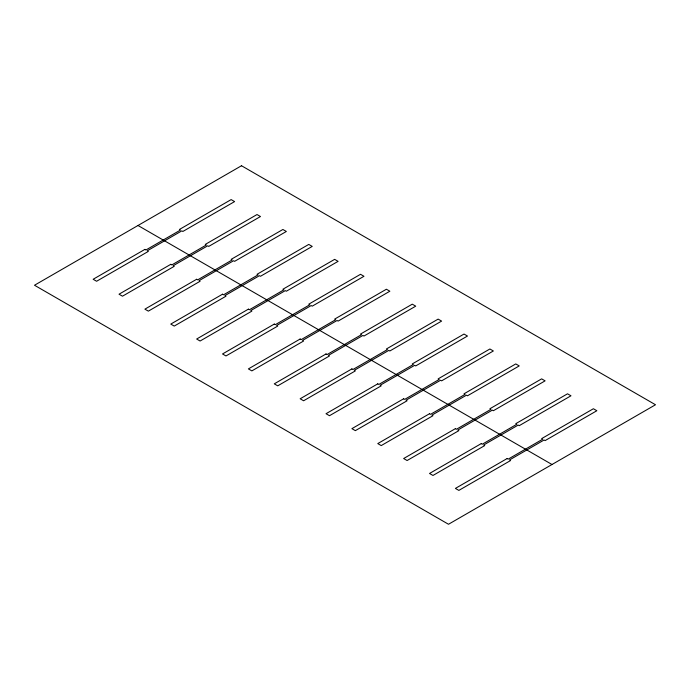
<?xml version="1.0" encoding="UTF-8"?>
<svg xmlns="http://www.w3.org/2000/svg" width="690" height="690" viewBox="0 0 690 690"><rect width="100%" height="100%" fill="white"/><g stroke="black" fill="none" stroke-linecap="round" stroke-linejoin="round"><path stroke-width="1.03" d="M138 225.492L552 464.508M241.5 165.738L34.5 285.246L448.5 524.262L655.5 404.754L241.5 165.738M144.9 249.392L93.15 279.269L96.6 281.261L148.35 251.384L147.315 250.789L181.815 230.865L182.85 231.469L234.6 201.584L231.15 199.6L179.4 229.477L180.435 230.072L145.935 249.987L144.9 249.392M170.775 264.33L119.025 294.207L122.475 296.2L174.225 266.323L173.19 265.728L207.69 245.804L208.725 246.408L260.475 216.531L257.025 214.538L205.275 244.415L206.31 245.01L171.81 264.926L170.775 264.33M196.65 279.269L144.9 309.146L148.35 311.138L200.1 281.261L199.065 280.666L233.565 260.742L234.6 261.346L286.35 231.469L282.9 229.477L231.15 259.354L232.185 259.949L197.685 279.864L196.65 279.269M222.525 294.207L170.775 324.084L174.225 326.077L225.975 296.2L224.94 295.605L259.44 275.681L260.475 276.285L312.225 246.408L308.775 244.415L257.025 274.292L258.06 274.887L223.56 294.803L222.525 294.207M248.4 309.146L196.65 339.023L200.1 341.015L251.85 311.138L250.815 310.543L285.315 290.619L286.35 291.223L338.1 261.346L334.65 259.354L282.9 289.231L283.935 289.826L249.435 309.741L248.4 309.146M274.275 324.084L222.525 353.961L225.975 355.954L277.725 326.077L276.69 325.482L311.19 305.558L312.225 306.162L363.975 276.285L360.525 274.292L308.775 304.169L309.81 304.764L275.31 324.68L274.275 324.084M300.15 339.023L248.4 368.9L251.85 370.892L303.6 341.015L302.565 340.42L337.065 320.496L338.1 321.1L389.85 291.223L386.4 289.231L334.65 319.108L335.685 319.703L301.185 339.618L300.15 339.023M326.025 353.961L274.275 383.838L277.725 385.831L329.475 355.954L328.44 355.359L362.94 335.435L363.975 336.039L415.725 306.162L412.275 304.169L360.525 334.046L361.56 334.641L327.06 354.565L326.025 353.961M351.9 368.9L300.15 398.777L303.6 400.769L355.35 370.892L354.315 370.297L388.815 350.382L389.85 350.977L441.6 321.1L438.15 319.108L386.4 348.985L387.435 349.58L352.935 369.504L351.9 368.9M377.775 383.838L326.025 413.715L329.475 415.708L381.225 385.831L380.19 385.236L414.69 365.321L415.725 365.916L467.475 336.039L464.025 334.046L412.275 363.923L413.31 364.518L378.81 384.442L377.775 383.838M403.65 398.777L351.9 428.654L355.35 430.646L407.1 400.769L406.065 400.174L440.565 380.259L441.6 380.854L493.35 350.977L489.9 348.985L438.15 378.862L439.185 379.457L404.685 399.381L403.65 398.777M429.525 413.715L377.775 443.592L381.225 445.585L432.975 415.708L431.94 415.113L466.44 395.197L467.475 395.793L519.225 365.916L515.775 363.923L464.025 393.8L465.06 394.395L430.56 414.319L429.525 413.715M455.4 428.654L403.65 458.531L407.1 460.523L458.85 430.646L457.815 430.051L492.315 410.136L493.35 410.731L545.1 380.854L541.65 378.862L489.9 408.739L490.935 409.334L456.435 429.258L455.4 428.654M481.275 443.592L429.525 473.469L432.975 475.462L484.725 445.585L483.69 444.99L518.19 425.075L519.225 425.67L570.975 395.793L567.525 393.8L515.775 423.677L516.81 424.272L482.31 444.196L481.275 443.592M507.15 458.531L455.4 488.416L458.85 490.4L510.6 460.523L509.565 459.928L544.065 440.013L545.1 440.608L596.85 410.731L593.4 408.739L541.65 438.616L542.685 439.211L508.185 459.135L507.15 458.531"/></g></svg>
